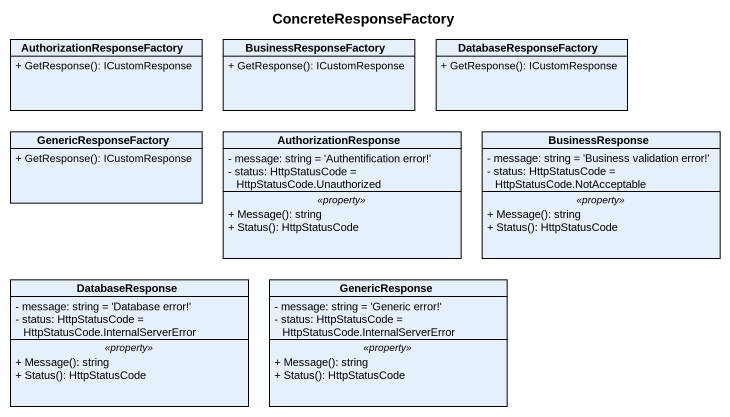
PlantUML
@startuml
title ConcreteResponseFactory
hide circle
hide empty members
skinparam classAttributeIconSize 0
class AuthorizationResponseFactory {
  + GetResponse(): ICustomResponse
}
class BusinessResponseFactory {
  + GetResponse(): ICustomResponse
}
class DatabaseResponseFactory {
  + GetResponse(): ICustomResponse
}
class GenericResponseFactory {
  + GetResponse(): ICustomResponse
}
class AuthorizationResponse {
  - message: string = 'Authentification error!'
  - status: HttpStatusCode = HttpStatusCode.Unauthorized
  .. <<property>> ..
  + Message(): string
  + Status(): HttpStatusCode
}
class BusinessResponse {
  - message: string = 'Business validation error!'
  - status: HttpStatusCode = HttpStatusCode.NotAcceptable
  .. <<property>> ..
  + Message(): string
  + Status(): HttpStatusCode
}
class DatabaseResponse {
  - message: string = 'Database error!'
  - status: HttpStatusCode = HttpStatusCode.InternalServerError
  .. <<property>> ..
  + Message(): string
  + Status(): HttpStatusCode
}
class GenericResponse {
  - message: string = 'Generic error!'
  - status: HttpStatusCode = HttpStatusCode.InternalServerError
  .. <<property>> ..
  + Message(): string
  + Status(): HttpStatusCode
}
@enduml
